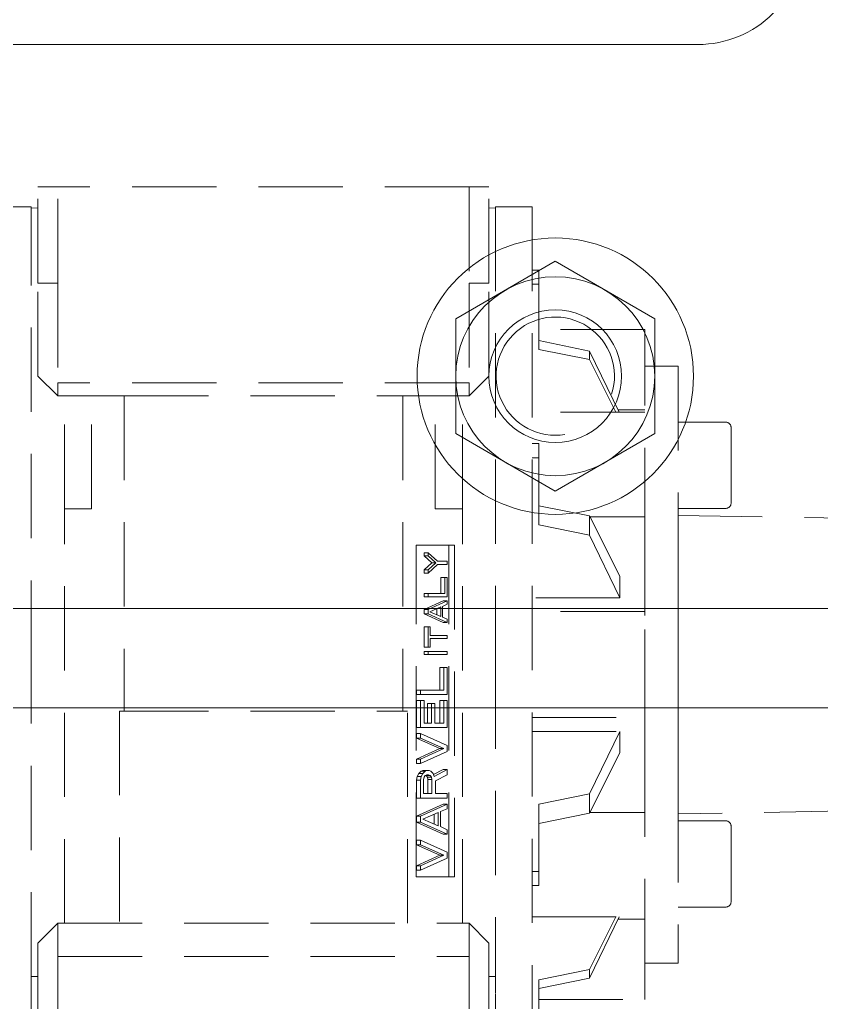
# Model space of a CAD drawing. Header units: millimetres. Extents: x 5227 to 261376, y 53707 to 123566.
# Drawn here: x 77527 to 77647.9, y 112114.1 to 112262.3 of the extents above; entities that cross this region are included whole.
import ezdxf

# ---------------------------------------------------------------- set-up
doc = ezdxf.new("R2010")
doc.units = ezdxf.units.MM
doc.linetypes.add('CENTERX2', pattern=[101.6, 63.5, -12.7, 12.7, -12.7])
doc.linetypes.add('HIDDEN', pattern=[9.525, 6.35, -3.175])
doc.layers.get('0').update_dxf_attribs({"lineweight": 0})
for name, color, linetype, lineweight in [('PV_DIMENTION_SECOND_ROMANS', 7, 'Continuous', 0), ('PV_EXTRA_LINE', 252, 'Continuous', 0), ('PV_STEEL_BOX&PIPE_SECTION', 6, 'Continuous', 0), ('PV_STEEL_PLATE', 4, 'Continuous', 0), ('PV_TEXT_ROMANS', 7, 'Continuous', 0)]:
    doc.layers.add(name, color=color, linetype=linetype, lineweight=lineweight)
doc.layers.add('PV_GRID_LINE', color=252, linetype='CENTERX2', lineweight=0, transparency=0.5)
doc.styles.add('PV_ROMANS', font='romans.shx')

# ---------------------------------------------------------------- blocks, each defined once
blk = doc.blocks.new('*U322')
at = {"layer": 'PV_EXTRA_LINE', "linetype": 'CENTERX2', "ltscale": 10}
blk.add_line((0, -299.91), (0, -47022.65), dxfattribs=at)
at = {"layer": 'PV_TEXT_ROMANS', "color": 7, "style": 'PV_ROMANS'}
blk.add_attdef('1', (-80, 132.36), '', height=200, dxfattribs=at)
blk = doc.blocks.new('SHS 200X8.0TK')
at = {"layer": 'PV_STEEL_BOX&PIPE_SECTION', "linetype": 'ByBlock'}
blk.add_lwpolyline([(-84, 100), (84, 100, -0.414214), (100, 84), (100, -84, -0.414214), (84, -100), (-84, -100, -0.414214), (-100, -84), (-100, 84, -0.414214)], format="xyb", close=True, dxfattribs=at)
blk = doc.blocks.new('G$C8B689587')
at = {"color": 0}
blk.add_lwpolyline([(-18, -10.39), (0, -20.78), (18, -10.39), (18, 10.39), (0, 20.78), (-18, 10.39)], close=True, dxfattribs=at)
for radius in [25, 12]:
    blk.add_circle((0, 0), radius, dxfattribs=at)
at = {"color": 8}
blk.add_circle((0, 0), 18, dxfattribs=at)
blk.add_arc((0, 0), 10.7, 260.6127, 197.7322, dxfattribs=at)
blk = doc.blocks.new('G$C42F62ED0')
at = {"layer": 'PV_STEEL_PLATE'}
blk.add_lwpolyline([(112.5, 200), (112.5, -200), (-112.5, -200), (-112.5, 200)], close=True, dxfattribs=at)
at = {"xscale": 0.8333333333333334, "yscale": 0.8333333333333334, "zscale": 0.8333333333333334}
blk.add_blockref('G$C8B689587', (-62.5, -150), dxfattribs=at)
at = {"layer": 'PV_STEEL_BOX&PIPE_SECTION', "linetype": 'ByBlock'}
blk.add_blockref('SHS 200X8.0TK', (0, 0), dxfattribs=at)
blk = doc.blocks.new('G$C513EE79C')
at = {"color": 252, "linetype": 'HIDDEN', "lineweight": 0, "ltscale": 2}
for p, q in [((-15.5, -135.98), (-15.5, -121.48)), ((-12.5, -121.48), (-15.5, -121.48)), ((-12.5, -135.98), (-12.5, -121.48)), ((49.5, -121.48), (-12.5, -121.48)), ((49.5, -121.48), (49.5, -135.98)), ((52.5, -121.48), (49.5, -121.48)), ((52.5, -135.98), (52.5, -121.48)), ((-22, -124.48), (-16.5, -124.48)), ((-16.5, -193.48), (-16.5, -124.48)), ((-16.5, -124.65), (-15.5, -124.62)), ((52.5, -124.62), (53.5, -124.65)), ((53.5, -124.48), (59, -124.48)), ((53.5, -124.48), (53.5, -193.48)), ((59, -124.48), (59, -262.48)), ((59, -134), (60, -134)), ((60, -136.13), (60, -134)), ((-15.5, -135.98), (-12.5, -135.98)), ((-15.5, -149.98), (-15.5, -135.98)), ((-12.5, -135.98), (-12.5, -150.98)), ((49.5, -135.98), (52.5, -135.98)), ((49.5, -135.98), (49.5, -150.98)), ((52.5, -149.98), (52.5, -135.98)), ((60, -136.13), (59, -136.13)), ((60, -145.96), (60, -136.13)), ((76, -142.98), (60, -142.98)), ((76, -148.48), (76, -142.98)), ((60, -144.63), (67.66, -146.21)), ((67.66, -147.5), (60, -145.96)), ((67.66, -146.21), (67.66, -147.5)), ((72.14, -155.43), (67.66, -146.21)), ((71.64, -155.43), (67.66, -147.5)), ((76, -148.48), (81, -148.48)), ((76, -173.48), (76, -148.48)), ((81, -148.48), (81, -173.33)), ((-15.5, -149.98), (-12.5, -152.98)), ((49.5, -150.98), (-12.5, -150.98)), ((-12.5, -150.98), (-12.5, -152.98)), ((52.5, -149.98), (49.5, -152.98)), ((49.5, -152.98), (49.5, -150.98)), ((-2.5, -152.98), (-12.5, -152.98)), ((-11.5, -169.98), (-11.5, -152.98)), ((-7.4, -169.98), (-7.4, -152.98)), ((-2.5, -152.98), (39.5, -152.98)), ((-2.5, -152.98), (-2.5, -200.48)), ((49.5, -152.98), (39.5, -152.98)), ((39.5, -152.98), (39.5, -200.48)), ((44.4, -169.98), (44.4, -152.98)), ((48.5, -169.98), (48.5, -152.98)), ((76, -155.43), (59, -155.43)), ((71.97, -155.09), (76, -155.09)), ((88.2, -156.93), (81, -156.93)), ((89, -157.73), (89, -166.02)), ((59, -160.17), (60, -160.17)), ((60, -162.29), (60, -160.17)), ((60, -162.29), (59, -162.29)), ((60, -172.42), (60, -162.29)), ((89, -166.02), (89, -169.13)), ((-11.5, -169.98), (-7.4, -169.98)), ((-11.5, -232.48), (-11.5, -169.98)), ((44.4, -169.98), (48.5, -169.98)), ((48.5, -232.48), (48.5, -169.98)), ((60, -169.53), (67.66, -171.06)), ((81, -169.93), (88.2, -169.93)), ((67.66, -171.06), (67.66, -173.99)), ((72.25, -180.16), (67.66, -171.06)), ((67.73, -171.19), (76, -171.19)), ((81, -170.98), (106.69, -171.43)), ((67.66, -173.99), (60, -172.42)), ((72.25, -183.39), (67.66, -173.99)), ((76, -173.48), (76, -186.06)), ((81, -213.63), (81, -173.33)), ((81, -173.48), (81, -213.48)), ((41.54, -175.48), (47.28, -175.48)), ((41.54, -225.48), (41.54, -175.48)), ((46.46, -225.48), (46.46, -175.48)), ((47.28, -175.48), (47.28, -225.48)), ((42.73, -177.1), (42.73, -176.62)), ((43.34, -176.62), (42.73, -176.62)), ((43.89, -178.15), (42.73, -177.1)), ((42.73, -177.1), (43.34, -177.1)), ((43.34, -177.1), (43.34, -176.62)), ((43.34, -176.62), (44.75, -177.91)), ((44.5, -178.15), (43.34, -177.1)), ((42.73, -179.2), (43.89, -178.15)), ((42.73, -179.69), (42.73, -179.2)), ((42.73, -179.2), (43.34, -179.2)), ((43.34, -179.2), (44.5, -178.15)), ((44.75, -178.4), (43.34, -179.69)), ((43.34, -179.69), (43.34, -179.2)), ((43.89, -178.15), (44.5, -178.15)), ((44.75, -177.91), (46.21, -177.91)), ((46.21, -178.4), (44.75, -178.4)), ((46.21, -177.91), (46.21, -178.4)), ((42.73, -179.69), (43.34, -179.69)), ((45.23, -182.76), (45.23, -180.34)), ((45.23, -180.34), (45.85, -180.34)), ((45.85, -182.76), (45.85, -180.34)), ((45.85, -180.34), (46.21, -180.34)), ((46.21, -180.34), (46.21, -183.25)), ((72.25, -180.16), (72.25, -183.39)), ((42.73, -183.25), (42.73, -182.76)), ((42.73, -182.76), (43.34, -182.76)), ((43.34, -183.25), (42.73, -183.25)), ((43.34, -182.76), (45.85, -182.76)), ((43.34, -183.25), (43.34, -182.76)), ((46.21, -183.25), (43.34, -183.25)), ((72.25, -183.39), (59, -183.39)), ((42.73, -185.19), (45.6, -183.89)), ((43.34, -185.19), (46.21, -183.89)), ((43.59, -185.51), (45.24, -184.78)), ((44.62, -185.05), (44.62, -185.97)), ((45.24, -184.78), (45.24, -186.24)), ((46.21, -184.38), (45.48, -184.7)), ((45.48, -184.7), (45.48, -186.32)), ((45.6, -183.89), (46.21, -183.89)), ((46.21, -183.89), (46.21, -184.38)), ((42.73, -185.83), (42.73, -185.19)), ((43.34, -185.19), (42.73, -185.19)), ((45.6, -187.13), (42.73, -185.83)), ((42.73, -185.83), (43.34, -185.83)), ((43.34, -185.83), (43.34, -185.19)), ((46.21, -187.13), (43.34, -185.83)), ((45.24, -186.24), (43.59, -185.51)), ((45.48, -186.32), (46.21, -186.64)), ((46.21, -186.64), (46.21, -187.13)), ((76, -185.48), (59, -185.48)), ((76, -200.9), (76, -186.06)), ((42.73, -190.85), (42.73, -187.78)), ((43.34, -187.78), (42.73, -187.78)), ((43.34, -190.85), (43.34, -187.78)), ((43.34, -187.78), (43.65, -187.78)), ((43.65, -187.78), (43.65, -189.07)), ((45.6, -187.13), (46.21, -187.13)), ((43.65, -189.07), (46.21, -189.07)), ((46.21, -189.55), (43.65, -189.55)), ((43.65, -189.55), (43.65, -190.85)), ((46.21, -189.07), (46.21, -189.55)), ((42.73, -190.85), (43.34, -190.85)), ((43.65, -190.85), (43.34, -190.85)), ((42.73, -191.98), (42.73, -191.49)), ((42.73, -191.49), (43.34, -191.49)), ((42.73, -191.98), (43.34, -191.98)), ((43.34, -191.98), (43.34, -191.49)), ((43.34, -191.49), (46.21, -191.49)), ((46.21, -191.98), (43.34, -191.98)), ((46.21, -191.49), (46.21, -191.98)), ((-16.5, -240.48), (-16.5, -193.48)), ((45.09, -197.31), (45.09, -193.92)), ((45.09, -193.92), (45.7, -193.92)), ((45.7, -197.31), (45.7, -193.92)), ((45.7, -193.92), (46.21, -193.92)), ((46.21, -193.92), (46.21, -197.99)), ((53.5, -193.48), (53.5, -240.48)), ((41.58, -197.99), (41.58, -197.31)), ((41.58, -197.31), (42.2, -197.31)), ((42.2, -197.99), (41.58, -197.99)), ((42.2, -197.99), (42.2, -197.31)), ((42.2, -197.31), (45.7, -197.31)), ((46.21, -197.99), (42.2, -197.99)), ((41.58, -202.97), (41.58, -198.9)), ((41.58, -198.9), (42.2, -198.9)), ((42.2, -202.97), (42.2, -198.9)), ((42.2, -198.9), (42.71, -198.9)), ((42.71, -198.9), (42.71, -202.29)), ((43.21, -202.29), (43.21, -199.35)), ((43.21, -199.35), (43.82, -199.35)), ((43.82, -202.29), (43.82, -199.35)), ((43.82, -199.35), (44.33, -199.35)), ((44.33, -199.35), (44.33, -202.29)), ((45.09, -202.29), (45.09, -198.9)), ((45.7, -198.9), (45.09, -198.9)), ((45.7, -202.29), (45.7, -198.9)), ((45.7, -198.9), (46.21, -198.9)), ((46.21, -198.9), (46.21, -202.97)), ((-3.2, -200.48), (-3.2, -232.48)), ((-2.5, -200.48), (-3.2, -200.48)), ((-2.5, -200.48), (39.5, -200.48)), ((39.5, -200.48), (40.2, -200.48)), ((40.2, -232.48), (40.2, -200.48)), ((76, -200.9), (76, -213.48)), ((42.71, -202.29), (43.82, -202.29)), ((44.33, -202.29), (45.7, -202.29)), ((59, -201.48), (76, -201.48)), ((41.58, -202.97), (42.2, -202.97)), ((41.58, -204.56), (41.58, -203.88)), ((41.58, -203.88), (42.2, -203.88)), ((46.21, -202.97), (42.2, -202.97)), ((42.2, -204.56), (42.2, -203.88)), ((42.2, -203.88), (46.21, -205.69)), ((59, -203.57), (72.25, -203.57)), ((72.25, -203.57), (67.66, -212.97)), ((72.25, -203.57), (72.25, -206.8)), ((45.09, -206.14), (41.58, -204.56)), ((41.58, -204.56), (42.2, -204.56)), ((45.7, -206.14), (42.2, -204.56)), ((46.21, -205.69), (46.21, -206.59)), ((41.58, -207.73), (45.09, -206.14)), ((42.2, -207.73), (45.7, -206.14)), ((46.21, -206.59), (42.2, -208.41)), ((45.09, -206.14), (45.7, -206.14)), ((72.25, -206.8), (67.66, -215.9)), ((41.58, -208.41), (41.58, -207.73)), ((41.58, -207.73), (42.2, -207.73)), ((41.58, -208.41), (42.2, -208.41)), ((42.2, -208.41), (42.2, -207.73)), ((41.58, -210.9), (41.67, -210.33)), ((41.67, -210.33), (41.93, -209.88)), ((41.67, -210.33), (42.28, -210.33)), ((41.93, -209.88), (42.27, -209.54)), ((41.93, -209.88), (42.54, -209.88)), ((42.2, -210.9), (42.28, -210.33)), ((42.27, -209.54), (42.52, -209.42)), ((42.27, -209.54), (42.88, -209.54)), ((42.28, -210.33), (42.54, -209.88)), ((42.52, -209.42), (43.14, -209.42)), ((42.54, -209.88), (42.88, -209.54)), ((42.71, -210.44), (42.88, -210.22)), ((42.88, -209.54), (43.14, -209.42)), ((42.88, -210.22), (43.14, -210.1)), ((42.96, -210.18), (43.04, -210.22)), ((43.04, -210.22), (43.21, -210.44)), ((43.65, -210.22), (43.04, -210.22)), ((43.14, -209.42), (43.48, -209.42)), ((43.14, -210.1), (43.39, -210.1)), ((43.39, -210.1), (43.65, -210.22)), ((43.48, -209.42), (43.74, -209.54)), ((43.65, -210.22), (43.82, -210.44)), ((43.74, -209.54), (44.08, -209.88)), ((44.08, -209.88), (44.25, -210.33)), ((44.15, -210.06), (45.6, -209.31)), ((44.25, -210.33), (46.21, -209.31)), ((46.21, -210.1), (44.42, -211.01)), ((45.6, -209.31), (46.21, -209.31)), ((46.21, -209.31), (46.21, -210.1)), ((41.58, -213.61), (41.58, -210.9)), ((41.58, -210.9), (42.2, -210.9)), ((42.2, -213.61), (42.2, -210.9)), ((42.62, -210.78), (42.71, -210.44)), ((42.62, -212.93), (42.62, -210.78)), ((43.21, -210.44), (43.29, -210.78)), ((43.82, -210.44), (43.21, -210.44)), ((43.29, -210.78), (43.29, -212.93)), ((43.91, -210.78), (43.29, -210.78)), ((43.82, -210.44), (43.91, -210.78)), ((43.91, -210.78), (43.91, -212.93)), ((44.42, -211.01), (44.42, -212.93)), ((43.91, -212.93), (42.62, -212.93)), ((44.42, -212.93), (46.21, -212.93)), ((46.21, -212.93), (46.21, -213.61)), ((60, -214.54), (67.66, -212.97)), ((67.66, -212.97), (67.66, -215.9)), ((41.58, -213.61), (42.2, -213.61)), ((41.58, -216.33), (45.6, -214.52)), ((46.21, -213.61), (42.2, -213.61)), ((42.2, -216.33), (46.21, -214.52)), ((45.6, -214.52), (46.21, -214.52)), ((46.21, -214.52), (46.21, -215.2)), ((60, -224.67), (60, -214.54)), ((76, -238.48), (76, -213.48)), ((81, -213.63), (81, -238.48)), ((42.54, -216.78), (44.85, -215.76)), ((44.23, -216.03), (44.23, -217.53)), ((44.85, -215.76), (44.85, -217.8)), ((46.21, -215.2), (45.19, -215.65)), ((45.19, -215.65), (45.19, -217.91)), ((67.66, -215.9), (60, -217.43)), ((67.73, -215.77), (76, -215.77)), ((106.69, -215.53), (81, -215.98)), ((41.58, -217.24), (41.58, -216.33)), ((42.2, -216.33), (41.58, -216.33)), ((45.6, -219.05), (41.58, -217.24)), ((41.58, -217.24), (42.2, -217.24)), ((42.2, -217.24), (42.2, -216.33)), ((46.21, -219.05), (42.2, -217.24)), ((44.85, -217.8), (42.54, -216.78)), ((88.2, -217.03), (81, -217.03)), ((45.19, -217.91), (46.21, -218.37)), ((45.6, -219.05), (46.21, -219.05)), ((46.21, -218.37), (46.21, -219.05)), ((89, -217.83), (89, -229.23)), ((41.58, -220.63), (41.58, -219.95)), ((41.58, -219.95), (42.2, -219.95)), ((45.09, -222.22), (41.58, -220.63)), ((41.58, -220.63), (42.2, -220.63)), ((42.2, -220.63), (42.2, -219.95)), ((42.2, -219.95), (46.21, -221.76)), ((45.7, -222.22), (42.2, -220.63)), ((46.21, -221.76), (46.21, -222.67)), ((41.58, -223.8), (45.09, -222.22)), ((42.2, -223.8), (45.7, -222.22)), ((46.21, -222.67), (42.2, -224.48)), ((45.09, -222.22), (45.7, -222.22)), ((41.58, -224.48), (41.58, -223.8)), ((41.58, -223.8), (42.2, -223.8)), ((41.58, -224.48), (42.2, -224.48)), ((42.2, -224.48), (42.2, -223.8)), ((59, -224.67), (60, -224.67)), ((60, -226.79), (60, -224.67)), ((47.28, -225.48), (41.54, -225.48)), ((60, -226.79), (59, -226.79)), ((81, -230.03), (88.2, -230.03)), ((-12.5, -232.48), (-15.5, -235.48)), ((-12.5, -232.48), (-12.5, -237.48)), ((-12.5, -232.48), (49.5, -232.48)), ((49.5, -232.48), (49.5, -237.48)), ((49.5, -232.48), (52.5, -235.48)), ((59, -231.53), (76, -231.53)), ((71.64, -231.53), (67.66, -239.46)), ((72.14, -231.53), (67.66, -240.75)), ((71.97, -231.87), (76, -231.87)), ((-15.5, -264.48), (-15.5, -235.48)), ((52.5, -264.48), (52.5, -235.48)), ((-12.5, -237.48), (49.5, -237.48)), ((-12.5, -237.48), (-12.5, -251.48)), ((49.5, -237.48), (49.5, -251.48)), ((81, -238.48), (76, -238.48)), ((76, -243.98), (76, -238.48)), ((60, -241), (67.66, -239.46)), ((67.66, -239.46), (67.66, -240.75)), ((-16.5, -240.48), (-16.5, -264.48)), ((-16.5, -240.48), (-15.5, -240.48)), ((53.5, -240.48), (52.5, -240.48)), ((53.5, -242.98), (53.5, -240.48)), ((67.66, -240.75), (60, -242.33)), ((60, -250.83), (60, -241)), ((53.5, -243.07), (53.5, -258.98)), ((60, -243.98), (76, -243.98))]:
    blk.add_line(p, q, dxfattribs=at)
for centre, start, end in [((88.2, -157.73), 0, 90), ((88.2, -169.13), 270, 0), ((88.2, -217.83), 0, 90), ((88.2, -229.23), 270, 0)]:
    blk.add_arc(centre, 0.8, start, end, dxfattribs=at)
blk.add_open_spline([(53.5, -258.98), (53.48, -258.89), (53.44, -258.72), (53.16, -257.38), (52.83, -255.39), (52.59, -252.87), (52.55, -250.15), (52.72, -247.56), (53.02, -245.34), (53.33, -243.72), (53.49, -243.04), (53.5, -242.99), (53.5, -242.98)], degree=3, knots=[0, 0, 0, 0, 0.105486, 0.21091, 0.317982, 0.426333, 0.532835, 0.637225, 0.742536, 0.850333, 0.958372, 1, 1, 1, 1], dxfattribs=at)
at = {"layer": 'PV_STEEL_BOX&PIPE_SECTION', "linetype": 'ByBlock', "xscale": -1}
blk.add_blockref('SHS 200X8.0TK', (0, 0), dxfattribs=at)

msp = doc.modelspace()

# ---------------------------------------------------------------- block references
at = {"layer": 'PV_DIMENTION_SECOND_ROMANS', "xscale": -1}
msp.add_blockref('G$C42F62ED0', (77545.28, 112358.53), dxfattribs=at)
at = {"layer": 'PV_DIMENTION_SECOND_ROMANS'}
msp.add_blockref('G$C513EE79C', (77545.28, 112358.53), dxfattribs=at)
at = {"layer": 'PV_GRID_LINE', "linetype": 'ByBlock', "lineweight": 0, "xscale": -0.75, "yscale": 0.75, "zscale": 0.75, "rotation": 89.99999999951412}
msp.add_blockref('*U322', (53358.81, 112173.53), dxfattribs=at)

doc.saveas('drawing.dxf')
